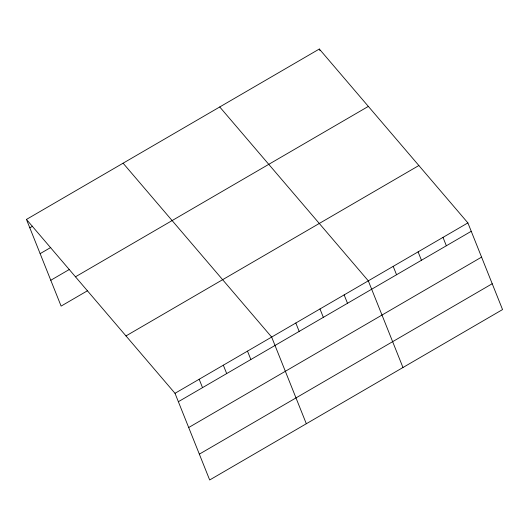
<?xml version="1.0" encoding="UTF-8"?>
<svg xmlns="http://www.w3.org/2000/svg" width="529" height="529" viewBox="0 0 529 529"><rect width="100%" height="100%" fill="white"/><g stroke="black" fill="none" stroke-linecap="round" stroke-linejoin="round"><path stroke-width="0.79" d="M26.45 219.429L319.324 49.025L467.887 222.901L502.55 309.571L209.676 479.975L175.006 393.305L26.45 219.429L61.113 306.099L87.411 290.798M29.803 227.814L32.646 226.161M40.138 253.649L50.797 247.446M50.784 280.264L69.259 269.512M75.475 276.806L368.349 106.402M125.981 335.928L418.862 165.524M175.006 393.305L467.887 222.901M178.366 401.696L471.24 231.292M188.694 427.525L481.575 257.12M199.34 454.146L492.215 283.736M219.747 106.964L368.31 280.839L402.972 367.51M123.098 163.197L271.655 337.072L306.324 423.742M442.991 237.389L446.344 245.773M418.095 251.87L421.448 260.261M319.324 49.025L319.933 50.546M393.199 266.358L396.558 274.743M344.148 294.898L347.5 303.289M319.985 308.956L323.338 317.347M295.817 323.014L299.176 331.405M247.493 351.13L250.852 359.522M223.331 365.189L226.69 373.58M199.168 379.247L202.528 387.638"/></g></svg>
